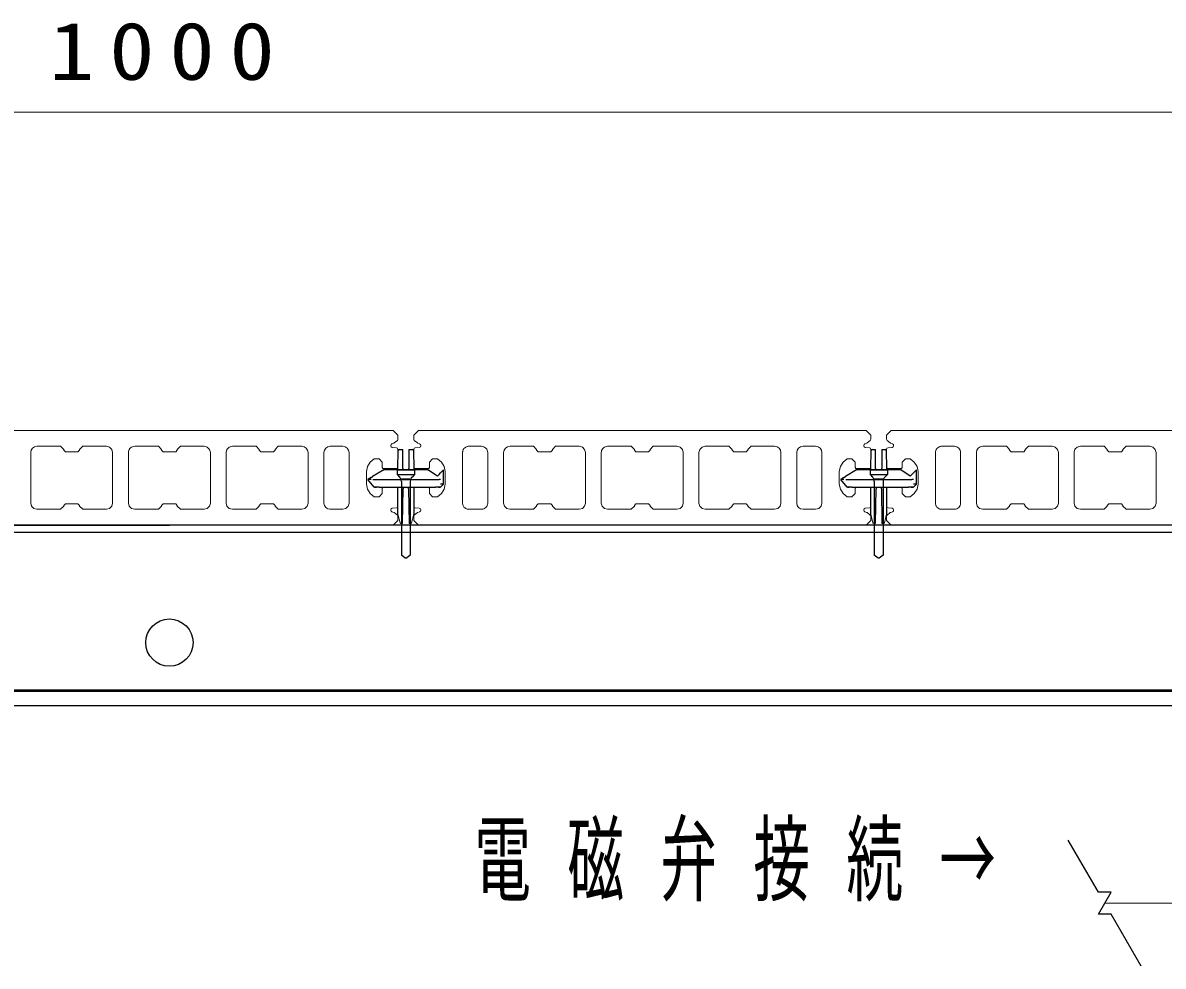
# Model space of a CAD drawing. Units: millimetres on the paper, scale 1:10. Extents: x -385 to 0, y -594 to 267.
# Drawn here: x -116.84 to -80.66, y -174.78 to -144.84 of the extents above; entities that cross this region are included whole.
import ezdxf

# ---------------------------------------------------------------- set-up
doc = ezdxf.new("R2010")
doc.units = ezdxf.units.MM
doc.linetypes.add('USER1', pattern=[4.5, 2.5, -2])
doc.linetypes.add('USER2', pattern=[6, 3, -1, 1, -1])
doc.layers.add('1_10', color=7, linetype='Continuous', lineweight=25)
doc.styles.add('ＭＳ ゴシック', font='')
doc.styles.get('ＭＳ ゴシック').set_extended_font_data('MS Gothic')

msp = doc.modelspace()

# ---------------------------------------------------------------- linework, layer by layer
at = {"layer": '1_10', "lineweight": 13}
for p, q in [((-162.187, -147.684), (-62.187, -147.684)), ((-104.937, -160.434), (-104.871, -160.711)), ((-104.437, -160.434), (-104.503, -160.711)), ((-89.937, -160.434), (-89.871, -160.711)), ((-89.437, -160.434), (-89.503, -160.711)), ((-104.791, -160.734), (-104.842, -160.734)), ((-104.584, -160.734), (-104.532, -160.734)), ((-89.791, -160.734), (-89.842, -160.734)), ((-89.584, -160.734), (-89.532, -160.734))]:
    msp.add_line(p, q, dxfattribs=at)
at = {"layer": '1_10', "color": 14}
for p, q in [((-104.936, -158.986), (-104.926, -158.413)), ((-104.896, -158.384), (-104.787, -158.384)), ((-104.787, -158.986), (-104.787, -158.384)), ((-104.587, -158.384), (-104.478, -158.384)), ((-104.587, -158.384), (-104.587, -158.986)), ((-104.448, -158.414), (-104.438, -158.986)), ((-89.936, -158.986), (-89.926, -158.413)), ((-89.896, -158.384), (-89.787, -158.384)), ((-89.787, -158.986), (-89.787, -158.384)), ((-89.587, -158.384), (-89.478, -158.384)), ((-89.587, -158.384), (-89.587, -158.986)), ((-89.448, -158.414), (-89.438, -158.986)), ((-105.387, -159.034), (-105.741, -159.247)), ((-105.387, -159.034), (-105.2, -159.013)), ((-103.987, -159.034), (-105.387, -159.034)), ((-105.2, -159.013), (-104.936, -158.984)), ((-104.937, -159.034), (-104.936, -158.986)), ((-104.787, -158.986), (-104.787, -159.034)), ((-104.587, -159.034), (-104.587, -158.986)), ((-104.174, -159.013), (-104.438, -158.984)), ((-104.438, -158.986), (-104.437, -159.034)), ((-104.174, -159.013), (-103.987, -159.034)), ((-103.687, -159.234), (-103.987, -159.034)), ((-103.632, -159.179), (-103.582, -159.129)), ((-103.487, -159.034), (-103.582, -159.129)), ((-103.487, -159.484), (-103.487, -159.034)), ((-90.387, -159.034), (-90.741, -159.247)), ((-90.387, -159.034), (-90.2, -159.013)), ((-88.987, -159.034), (-90.387, -159.034)), ((-90.2, -159.013), (-89.936, -158.984)), ((-89.937, -159.034), (-89.936, -158.986)), ((-89.787, -158.986), (-89.787, -159.034)), ((-89.587, -159.034), (-89.587, -158.986)), ((-89.174, -159.013), (-89.438, -158.984)), ((-89.438, -158.986), (-89.437, -159.034)), ((-89.174, -159.013), (-88.987, -159.034)), ((-88.687, -159.234), (-88.987, -159.034)), ((-88.632, -159.179), (-88.582, -159.129)), ((-88.487, -159.034), (-88.582, -159.129)), ((-88.487, -159.484), (-88.487, -159.034)), ((-105.791, -159.276), (-105.887, -159.334)), ((-105.687, -159.584), (-105.887, -159.334)), ((-105.79, -159.334), (-105.887, -159.334)), ((-105.791, -159.276), (-105.741, -159.247)), ((-105.734, -159.334), (-103.634, -159.334)), ((-103.632, -159.179), (-103.687, -159.234)), ((-103.587, -159.584), (-103.487, -159.484)), ((-103.487, -159.484), (-103.582, -159.484)), ((-90.791, -159.276), (-90.887, -159.334)), ((-90.687, -159.584), (-90.887, -159.334)), ((-90.79, -159.334), (-90.887, -159.334)), ((-90.791, -159.276), (-90.741, -159.247)), ((-90.734, -159.334), (-88.634, -159.334)), ((-88.632, -159.179), (-88.687, -159.234)), ((-88.587, -159.584), (-88.487, -159.484)), ((-88.487, -159.484), (-88.582, -159.484)), ((-105.537, -159.584), (-105.687, -159.584)), ((-105.681, -159.584), (-105.62, -159.584)), ((-105.537, -159.584), (-103.742, -159.584)), ((-104.937, -159.631), (-104.937, -159.584)), ((-104.937, -160.434), (-104.937, -159.631)), ((-104.791, -160.734), (-104.771, -159.632)), ((-104.771, -159.584), (-104.771, -159.632)), ((-104.603, -159.632), (-104.604, -159.584)), ((-104.603, -159.632), (-104.584, -160.734)), ((-104.437, -159.584), (-104.437, -159.631)), ((-104.437, -159.631), (-104.437, -160.434)), ((-103.587, -159.584), (-103.742, -159.584)), ((-103.654, -159.584), (-103.593, -159.584)), ((-90.537, -159.584), (-90.687, -159.584)), ((-90.681, -159.584), (-90.62, -159.584)), ((-90.537, -159.584), (-88.742, -159.584)), ((-89.937, -159.631), (-89.937, -159.584)), ((-89.937, -160.434), (-89.937, -159.631)), ((-89.791, -160.734), (-89.771, -159.632)), ((-89.771, -159.584), (-89.771, -159.632)), ((-89.603, -159.632), (-89.604, -159.584)), ((-89.603, -159.632), (-89.584, -160.734)), ((-89.437, -159.584), (-89.437, -159.631)), ((-89.437, -159.631), (-89.437, -160.434)), ((-88.587, -159.584), (-88.742, -159.584)), ((-88.654, -159.584), (-88.593, -159.584))]:
    msp.add_line(p, q, dxfattribs=at)
at = {"layer": '1_10', "color": 4}
for p, q in [((-104.962, -159.034), (-104.962, -159.184)), ((-104.962, -159.034), (-104.412, -159.034)), ((-104.412, -159.034), (-104.412, -159.184)), ((-89.962, -159.034), (-89.962, -159.184)), ((-89.962, -159.034), (-89.412, -159.034)), ((-89.412, -159.034), (-89.412, -159.184)), ((-104.962, -159.184), (-104.887, -159.259)), ((-104.962, -159.184), (-104.412, -159.184)), ((-104.828, -159.318), (-104.546, -159.318)), ((-104.828, -159.401), (-104.828, -161.744)), ((-104.546, -159.401), (-104.546, -161.744)), ((-104.412, -159.184), (-104.488, -159.259)), ((-89.962, -159.184), (-89.887, -159.259)), ((-89.962, -159.184), (-89.412, -159.184)), ((-89.828, -159.318), (-89.546, -159.318)), ((-89.828, -159.401), (-89.828, -161.744)), ((-89.546, -159.401), (-89.546, -161.744)), ((-89.412, -159.184), (-89.488, -159.259)), ((-104.705, -161.83), (-104.828, -161.744)), ((-104.687, -161.834), (-104.705, -161.83)), ((-104.669, -161.83), (-104.687, -161.834)), ((-104.546, -161.744), (-104.669, -161.83)), ((-89.705, -161.83), (-89.828, -161.744)), ((-89.687, -161.834), (-89.705, -161.83)), ((-89.669, -161.83), (-89.687, -161.834)), ((-89.546, -161.744), (-89.669, -161.83))]:
    msp.add_line(p, q, dxfattribs=at)
at = {"layer": '1_10', "color": 190}
for p, q in [((-63.437, -160.784), (-160.937, -160.784)), ((-160.937, -161.014), (-63.437, -161.014)), ((-148.737, -166.014), (-75.637, -166.014))]:
    msp.add_line(p, q, dxfattribs=at)
at = {"layer": '1_10'}
for p in [(-155.337, -160.784), (-69.037, -160.784)]:
    msp.add_line(p, (-112.187, -160.784), dxfattribs=at)
at = {"layer": '1_10', "color": 60}
for p, q in [((-161.737, -161.014), (-62.637, -161.014)), ((-73.187, -166.064), (-151.187, -166.064)), ((-151.187, -166.514), (-73.187, -166.514))]:
    msp.add_line(p, q, dxfattribs=at)
at = {"layer": '1_10', "color": 190, "linetype": 'USER1', "lineweight": 13}
msp.add_line((-63.437, -161.014), (-160.937, -161.014), dxfattribs=at)
at = {"layer": '1_10', "linetype": 'USER2', "lineweight": 13}
msp.add_line((-82.517, -172.784), (-41.387, -172.784), dxfattribs=at)
at = {"layer": '1_10', "color": 40, "lineweight": 13}
for points in [[(-119.287, -160.784), (-105.087, -160.784), (-104.937, -160.634), (-104.937, -160.508), (-104.942, -160.486), (-104.956, -160.469), (-105.054, -160.39), (-105.063, -160.385), (-105.072, -160.381), (-105.126, -160.365), (-105.152, -160.347), (-105.162, -160.316), (-105.162, -160.301), (-105.149, -160.266), (-105.116, -160.25), (-104.983, -160.238), (-104.951, -160.222), (-104.937, -160.188), (-104.937, -159.609), (-104.962, -159.584), (-105.412, -159.584), (-105.437, -159.609), (-105.437, -159.784), (-105.537, -159.884), (-105.687, -159.884), (-105.816, -159.783), (-105.903, -159.644), (-105.937, -159.484), (-105.937, -159.084), (-105.903, -158.924), (-105.816, -158.785), (-105.687, -158.684), (-105.537, -158.684), (-105.437, -158.784), (-105.437, -158.959), (-105.412, -158.984), (-104.962, -158.984), (-104.937, -158.959), (-104.937, -158.381), (-104.951, -158.346), (-104.983, -158.33), (-105.116, -158.318), (-105.149, -158.302), (-105.162, -158.268), (-105.162, -158.252), (-105.152, -158.222), (-105.126, -158.203), (-105.072, -158.187), (-105.063, -158.183), (-105.054, -158.178), (-104.956, -158.099), (-104.942, -158.082), (-104.937, -158.06), (-104.937, -157.934), (-105.087, -157.784), (-119.287, -157.784)], [(-75.087, -157.784), (-89.287, -157.784), (-89.437, -157.934), (-89.437, -158.06), (-89.432, -158.082), (-89.418, -158.099), (-89.32, -158.178), (-89.312, -158.183), (-89.303, -158.187), (-89.248, -158.203), (-89.222, -158.222), (-89.212, -158.252), (-89.212, -158.268), (-89.226, -158.302), (-89.259, -158.318), (-89.391, -158.33), (-89.424, -158.346), (-89.437, -158.381), (-89.437, -158.959), (-89.412, -158.984), (-88.962, -158.984), (-88.937, -158.959), (-88.937, -158.784), (-88.837, -158.684), (-88.687, -158.684), (-88.558, -158.785), (-88.471, -158.924), (-88.437, -159.084), (-88.437, -159.484), (-88.471, -159.644), (-88.558, -159.783), (-88.687, -159.884), (-88.837, -159.884), (-88.937, -159.784), (-88.937, -159.609), (-88.962, -159.584), (-89.412, -159.584), (-89.437, -159.609), (-89.437, -160.188), (-89.424, -160.222), (-89.391, -160.238), (-89.259, -160.25), (-89.226, -160.266), (-89.212, -160.301), (-89.212, -160.316), (-89.222, -160.347), (-89.248, -160.365), (-89.303, -160.381), (-89.312, -160.385), (-89.32, -160.39), (-89.418, -160.469), (-89.432, -160.486), (-89.437, -160.508), (-89.437, -160.634), (-89.287, -160.784), (-75.087, -160.784)]]:
    msp.add_lwpolyline(points, dxfattribs=at)
for points in [[(-104.259, -160.25), (-104.226, -160.266), (-104.212, -160.301), (-104.212, -160.316), (-104.222, -160.347), (-104.248, -160.365), (-104.303, -160.381), (-104.312, -160.385), (-104.32, -160.39), (-104.418, -160.469), (-104.432, -160.486), (-104.437, -160.508), (-104.437, -160.634), (-104.287, -160.784), (-90.087, -160.784), (-89.937, -160.634), (-89.937, -160.508), (-89.942, -160.486), (-89.956, -160.469), (-90.054, -160.39), (-90.063, -160.385), (-90.072, -160.381), (-90.126, -160.365), (-90.152, -160.347), (-90.162, -160.316), (-90.162, -160.301), (-90.149, -160.266), (-90.116, -160.25), (-89.983, -160.238), (-89.951, -160.222), (-89.937, -160.188), (-89.937, -159.609), (-89.962, -159.584), (-90.412, -159.584), (-90.437, -159.609), (-90.437, -159.784), (-90.537, -159.884), (-90.687, -159.884), (-90.816, -159.783), (-90.903, -159.644), (-90.937, -159.484), (-90.937, -159.084), (-90.903, -158.924), (-90.816, -158.785), (-90.687, -158.684), (-90.537, -158.684), (-90.437, -158.784), (-90.437, -158.959), (-90.412, -158.984), (-89.962, -158.984), (-89.937, -158.959), (-89.937, -158.381), (-89.951, -158.346), (-89.983, -158.33), (-90.116, -158.318), (-90.149, -158.302), (-90.162, -158.268), (-90.162, -158.252), (-90.152, -158.222), (-90.126, -158.203), (-90.072, -158.187), (-90.063, -158.183), (-90.054, -158.178), (-89.956, -158.099), (-89.942, -158.082), (-89.937, -158.06), (-89.937, -157.934), (-90.087, -157.784), (-104.287, -157.784), (-104.437, -157.934), (-104.437, -158.06), (-104.432, -158.082), (-104.418, -158.099), (-104.32, -158.178), (-104.312, -158.183), (-104.303, -158.187), (-104.248, -158.203), (-104.222, -158.222), (-104.212, -158.252), (-104.212, -158.268), (-104.226, -158.302), (-104.259, -158.318), (-104.391, -158.33), (-104.424, -158.346), (-104.437, -158.381), (-104.437, -158.959), (-104.412, -158.984), (-103.962, -158.984), (-103.937, -158.959), (-103.937, -158.784), (-103.837, -158.684), (-103.687, -158.684), (-103.558, -158.785), (-103.471, -158.924), (-103.437, -159.084), (-103.437, -159.484), (-103.471, -159.644), (-103.558, -159.783), (-103.687, -159.884), (-103.837, -159.884), (-103.937, -159.784), (-103.937, -159.609), (-103.962, -159.584), (-104.412, -159.584), (-104.437, -159.609), (-104.437, -160.188), (-104.424, -160.222), (-104.391, -160.238)], [(-115.087, -158.459), (-115.037, -158.409), (-115.037, -158.384), (-114.937, -158.284), (-114.187, -158.284), (-114.087, -158.311), (-114.014, -158.384), (-113.987, -158.484), (-113.987, -160.084), (-114.014, -160.184), (-114.087, -160.257), (-114.187, -160.284), (-114.937, -160.284), (-115.037, -160.184), (-115.037, -160.159), (-115.087, -160.109), (-115.487, -160.109), (-115.537, -160.159), (-115.537, -160.184), (-115.637, -160.284), (-116.387, -160.284), (-116.487, -160.257), (-116.56, -160.184), (-116.587, -160.084), (-116.587, -158.484), (-116.572, -158.407), (-116.529, -158.343), (-116.464, -158.299), (-116.387, -158.284), (-115.637, -158.284), (-115.537, -158.384), (-115.537, -158.409), (-115.487, -158.459)], [(-111.087, -158.284), (-110.987, -158.311), (-110.914, -158.384), (-110.887, -158.484), (-110.887, -160.084), (-110.914, -160.184), (-110.987, -160.257), (-111.087, -160.284), (-111.837, -160.284), (-111.937, -160.184), (-111.937, -160.159), (-111.987, -160.109), (-112.387, -160.109), (-112.437, -160.159), (-112.437, -160.184), (-112.537, -160.284), (-113.287, -160.284), (-113.387, -160.257), (-113.46, -160.184), (-113.487, -160.084), (-113.487, -158.484), (-113.484, -158.449), (-113.475, -158.416), (-113.46, -158.384), (-113.44, -158.355), (-113.416, -158.331), (-113.387, -158.311), (-113.356, -158.296), (-113.322, -158.287), (-113.287, -158.284), (-112.537, -158.284), (-112.437, -158.384), (-112.437, -158.409), (-112.387, -158.459), (-111.987, -158.459), (-111.937, -158.409), (-111.937, -158.384), (-111.837, -158.284)], [(-107.787, -160.084), (-107.814, -160.184), (-107.887, -160.257), (-107.987, -160.284), (-108.737, -160.284), (-108.837, -160.184), (-108.837, -160.159), (-108.887, -160.109), (-109.287, -160.109), (-109.337, -160.159), (-109.337, -160.184), (-109.437, -160.284), (-110.187, -160.284), (-110.287, -160.257), (-110.36, -160.184), (-110.387, -160.084), (-110.387, -158.484), (-110.36, -158.384), (-110.287, -158.311), (-110.187, -158.284), (-109.437, -158.284), (-109.337, -158.384), (-109.337, -158.409), (-109.287, -158.459), (-108.887, -158.459), (-108.837, -158.409), (-108.837, -158.384), (-108.737, -158.284), (-107.987, -158.284), (-107.911, -158.299), (-107.846, -158.343), (-107.802, -158.407), (-107.787, -158.484)], [(-107.087, -158.284), (-106.687, -158.284), (-106.611, -158.299), (-106.546, -158.343), (-106.502, -158.407), (-106.487, -158.484), (-106.487, -160.084), (-106.514, -160.184), (-106.587, -160.257), (-106.687, -160.284), (-107.087, -160.284), (-107.164, -160.269), (-107.229, -160.225), (-107.272, -160.161), (-107.287, -160.084), (-107.287, -158.484), (-107.272, -158.407), (-107.229, -158.343), (-107.164, -158.299)], [(-102.814, -160.239), (-102.842, -160.211), (-102.853, -160.195), (-102.864, -160.178), (-102.872, -160.161), (-102.879, -160.142), (-102.883, -160.123), (-102.886, -160.104), (-102.887, -160.084), (-102.887, -158.484), (-102.886, -158.464), (-102.883, -158.445), (-102.879, -158.426), (-102.872, -158.407), (-102.864, -158.39), (-102.853, -158.373), (-102.842, -158.357), (-102.814, -158.329), (-102.798, -158.318), (-102.781, -158.308), (-102.764, -158.299), (-102.745, -158.293), (-102.726, -158.288), (-102.707, -158.285), (-102.687, -158.284), (-102.287, -158.284), (-102.248, -158.288), (-102.211, -158.299), (-102.176, -158.318), (-102.146, -158.343), (-102.121, -158.373), (-102.102, -158.407), (-102.091, -158.445), (-102.087, -158.484), (-102.087, -160.084), (-102.091, -160.123), (-102.102, -160.161), (-102.121, -160.195), (-102.146, -160.225), (-102.176, -160.25), (-102.211, -160.269), (-102.248, -160.28), (-102.287, -160.284), (-102.687, -160.284), (-102.707, -160.283), (-102.726, -160.28), (-102.745, -160.275), (-102.764, -160.269), (-102.781, -160.26), (-102.798, -160.25)], [(-100.087, -158.459), (-100.037, -158.409), (-100.037, -158.384), (-99.937, -158.284), (-99.187, -158.284), (-99.087, -158.311), (-99.014, -158.384), (-98.987, -158.484), (-98.987, -160.084), (-99.014, -160.184), (-99.087, -160.257), (-99.187, -160.284), (-99.937, -160.284), (-100.037, -160.184), (-100.037, -160.159), (-100.087, -160.109), (-100.487, -160.109), (-100.537, -160.159), (-100.537, -160.184), (-100.637, -160.284), (-101.387, -160.284), (-101.487, -160.257), (-101.56, -160.184), (-101.587, -160.084), (-101.587, -158.484), (-101.572, -158.407), (-101.529, -158.343), (-101.464, -158.299), (-101.387, -158.284), (-100.637, -158.284), (-100.537, -158.384), (-100.537, -158.409), (-100.487, -158.459)], [(-96.087, -158.284), (-95.987, -158.311), (-95.914, -158.384), (-95.887, -158.484), (-95.887, -160.084), (-95.914, -160.184), (-95.987, -160.257), (-96.087, -160.284), (-96.837, -160.284), (-96.937, -160.184), (-96.937, -160.159), (-96.987, -160.109), (-97.387, -160.109), (-97.437, -160.159), (-97.437, -160.184), (-97.537, -160.284), (-98.287, -160.284), (-98.387, -160.257), (-98.46, -160.184), (-98.487, -160.084), (-98.487, -158.484), (-98.484, -158.449), (-98.475, -158.416), (-98.46, -158.384), (-98.44, -158.355), (-98.416, -158.331), (-98.387, -158.311), (-98.356, -158.296), (-98.322, -158.287), (-98.287, -158.284), (-97.537, -158.284), (-97.437, -158.384), (-97.437, -158.409), (-97.387, -158.459), (-96.987, -158.459), (-96.937, -158.409), (-96.937, -158.384), (-96.837, -158.284)], [(-92.787, -160.084), (-92.814, -160.184), (-92.887, -160.257), (-92.987, -160.284), (-93.737, -160.284), (-93.837, -160.184), (-93.837, -160.159), (-93.887, -160.109), (-94.287, -160.109), (-94.337, -160.159), (-94.337, -160.184), (-94.437, -160.284), (-95.187, -160.284), (-95.287, -160.257), (-95.36, -160.184), (-95.387, -160.084), (-95.387, -158.484), (-95.36, -158.384), (-95.287, -158.311), (-95.187, -158.284), (-94.437, -158.284), (-94.337, -158.384), (-94.337, -158.409), (-94.287, -158.459), (-93.887, -158.459), (-93.837, -158.409), (-93.837, -158.384), (-93.737, -158.284), (-92.987, -158.284), (-92.911, -158.299), (-92.846, -158.343), (-92.802, -158.407), (-92.787, -158.484)], [(-92.087, -158.284), (-91.687, -158.284), (-91.611, -158.299), (-91.546, -158.343), (-91.502, -158.407), (-91.487, -158.484), (-91.487, -160.084), (-91.514, -160.184), (-91.587, -160.257), (-91.687, -160.284), (-92.087, -160.284), (-92.164, -160.269), (-92.229, -160.225), (-92.272, -160.161), (-92.287, -160.084), (-92.287, -158.484), (-92.272, -158.407), (-92.229, -158.343), (-92.164, -158.299)], [(-87.814, -160.239), (-87.842, -160.211), (-87.853, -160.195), (-87.864, -160.178), (-87.872, -160.161), (-87.879, -160.142), (-87.883, -160.123), (-87.886, -160.104), (-87.887, -160.084), (-87.887, -158.484), (-87.886, -158.464), (-87.883, -158.445), (-87.879, -158.426), (-87.872, -158.407), (-87.864, -158.39), (-87.853, -158.373), (-87.842, -158.357), (-87.814, -158.329), (-87.798, -158.318), (-87.781, -158.308), (-87.764, -158.299), (-87.745, -158.293), (-87.726, -158.288), (-87.707, -158.285), (-87.687, -158.284), (-87.287, -158.284), (-87.248, -158.288), (-87.211, -158.299), (-87.176, -158.318), (-87.146, -158.343), (-87.121, -158.373), (-87.102, -158.407), (-87.091, -158.445), (-87.087, -158.484), (-87.087, -160.084), (-87.091, -160.123), (-87.102, -160.161), (-87.121, -160.195), (-87.146, -160.225), (-87.176, -160.25), (-87.211, -160.269), (-87.248, -160.28), (-87.287, -160.284), (-87.687, -160.284), (-87.707, -160.283), (-87.726, -160.28), (-87.745, -160.275), (-87.764, -160.269), (-87.781, -160.26), (-87.798, -160.25)], [(-85.087, -158.459), (-85.037, -158.409), (-85.037, -158.384), (-84.937, -158.284), (-84.187, -158.284), (-84.087, -158.311), (-84.014, -158.384), (-83.987, -158.484), (-83.987, -160.084), (-84.014, -160.184), (-84.087, -160.257), (-84.187, -160.284), (-84.937, -160.284), (-85.037, -160.184), (-85.037, -160.159), (-85.087, -160.109), (-85.487, -160.109), (-85.537, -160.159), (-85.537, -160.184), (-85.637, -160.284), (-86.387, -160.284), (-86.487, -160.257), (-86.56, -160.184), (-86.587, -160.084), (-86.587, -158.484), (-86.572, -158.407), (-86.529, -158.343), (-86.464, -158.299), (-86.387, -158.284), (-85.637, -158.284), (-85.537, -158.384), (-85.537, -158.409), (-85.487, -158.459)], [(-81.087, -158.284), (-80.987, -158.311), (-80.914, -158.384), (-80.887, -158.484), (-80.887, -160.084), (-80.914, -160.184), (-80.987, -160.257), (-81.087, -160.284), (-81.837, -160.284), (-81.937, -160.184), (-81.937, -160.159), (-81.987, -160.109), (-82.387, -160.109), (-82.437, -160.159), (-82.437, -160.184), (-82.537, -160.284), (-83.287, -160.284), (-83.387, -160.257), (-83.46, -160.184), (-83.487, -160.084), (-83.487, -158.484), (-83.484, -158.449), (-83.475, -158.416), (-83.46, -158.384), (-83.44, -158.355), (-83.416, -158.331), (-83.387, -158.311), (-83.356, -158.296), (-83.322, -158.287), (-83.287, -158.284), (-82.537, -158.284), (-82.437, -158.384), (-82.437, -158.409), (-82.387, -158.459), (-81.987, -158.459), (-81.937, -158.409), (-81.937, -158.384), (-81.837, -158.284)]]:
    msp.add_lwpolyline(points, close=True, dxfattribs=at)
at = {"layer": '1_10'}
msp.add_lwpolyline([(-81.363, -174.784), (-82.317, -173.13), (-82.717, -173.13), (-82.317, -172.438), (-82.717, -172.438), (-83.672, -170.784)], dxfattribs=at)
at = {"layer": '1_10', "color": 60}
msp.add_circle((-112.187, -164.514), 0.75, dxfattribs=at)
at = {"layer": '1_10', "color": 14}
for centre, start, end in [((-104.896, -158.414), 90, 179), ((-104.478, -158.414), 1, 90), ((-89.896, -158.414), 90, 179), ((-89.478, -158.414), 1, 90)]:
    msp.add_arc(centre, 0.03, start, end, dxfattribs=at)
at = {"layer": '1_10', "color": 4}
for centre, start, end in [((-105.028, -159.401), 0, 45), ((-104.346, -159.401), 135, 180), ((-90.028, -159.401), 0, 45), ((-89.346, -159.401), 135, 180)]:
    msp.add_arc(centre, 0.2, start, end, dxfattribs=at)
at = {"layer": '1_10', "lineweight": 13}
for centre, start, end in [((-104.842, -160.704), 193.407, 270), ((-104.532, -160.704), 270, 346.593), ((-89.842, -160.704), 193.407, 270), ((-89.532, -160.704), 270, 346.593)]:
    msp.add_arc(centre, 0.03, start, end, dxfattribs=at)
at = {"layer": '1_10', "color": 14}
for points in [[(-103.584, -159.333), (-103.585, -159.333), (-103.586, -159.333), (-103.587, -159.333), (-103.588, -159.333), (-103.589, -159.334), (-103.59, -159.334), (-103.591, -159.334), (-103.592, -159.334), (-103.593, -159.334), (-103.594, -159.334), (-103.595, -159.334), (-103.596, -159.334), (-103.598, -159.334), (-103.599, -159.334), (-103.6, -159.334), (-103.601, -159.334), (-103.602, -159.334), (-103.603, -159.334), (-103.604, -159.334), (-103.605, -159.334), (-103.606, -159.334), (-103.607, -159.334), (-103.608, -159.334), (-103.609, -159.334), (-103.61, -159.334), (-103.611, -159.334), (-103.612, -159.334), (-103.613, -159.334), (-103.614, -159.334), (-103.615, -159.334), (-103.616, -159.334), (-103.617, -159.334), (-103.618, -159.334), (-103.619, -159.334), (-103.62, -159.334), (-103.621, -159.334), (-103.622, -159.334), (-103.623, -159.334), (-103.624, -159.334), (-103.625, -159.334), (-103.626, -159.334), (-103.627, -159.334), (-103.628, -159.334), (-103.629, -159.334), (-103.63, -159.334), (-103.631, -159.334), (-103.632, -159.334), (-103.633, -159.334)], [(-88.584, -159.333), (-88.585, -159.333), (-88.586, -159.333), (-88.587, -159.333), (-88.588, -159.333), (-88.589, -159.334), (-88.59, -159.334), (-88.591, -159.334), (-88.592, -159.334), (-88.593, -159.334), (-88.594, -159.334), (-88.595, -159.334), (-88.596, -159.334), (-88.598, -159.334), (-88.599, -159.334), (-88.6, -159.334), (-88.601, -159.334), (-88.602, -159.334), (-88.603, -159.334), (-88.604, -159.334), (-88.605, -159.334), (-88.606, -159.334), (-88.607, -159.334), (-88.608, -159.334), (-88.609, -159.334), (-88.61, -159.334), (-88.611, -159.334), (-88.612, -159.334), (-88.613, -159.334), (-88.614, -159.334), (-88.615, -159.334), (-88.616, -159.334), (-88.617, -159.334), (-88.618, -159.334), (-88.619, -159.334), (-88.62, -159.334), (-88.621, -159.334), (-88.622, -159.334), (-88.623, -159.334), (-88.624, -159.334), (-88.625, -159.334), (-88.626, -159.334), (-88.627, -159.334), (-88.628, -159.334), (-88.629, -159.334), (-88.63, -159.334), (-88.631, -159.334), (-88.632, -159.334), (-88.633, -159.334)]]:
    msp.add_open_spline(points, degree=3, knots=[0, 0, 0, 0, 1, 1, 1, 2, 2, 2, 3, 3, 3, 4, 4, 4, 5, 5, 5, 6, 6, 6, 7, 7, 7, 8, 8, 8, 9, 9, 9, 10, 10, 10, 11, 11, 11, 12, 12, 12, 13, 13, 13, 14, 14, 14, 15, 15, 15, 16, 16, 16, 16], dxfattribs=at)

# ---------------------------------------------------------------- texts
at = {"layer": '1_10', "style": 'ＭＳ ゴシック'}
for s, insert, char_height, attachment_point in [('\\T1.33;\\W1.15;1000', (-112.187, -146.684), 1.833, 8), ('\\T1.64;\\W0.6;電磁弁接続→', (-102.517, -170.284), 2.199, 1)]:
    msp.add_mtext(s, dxfattribs=dict(at, insert=insert, char_height=char_height, attachment_point=attachment_point))

doc.saveas('drawing.dxf')
